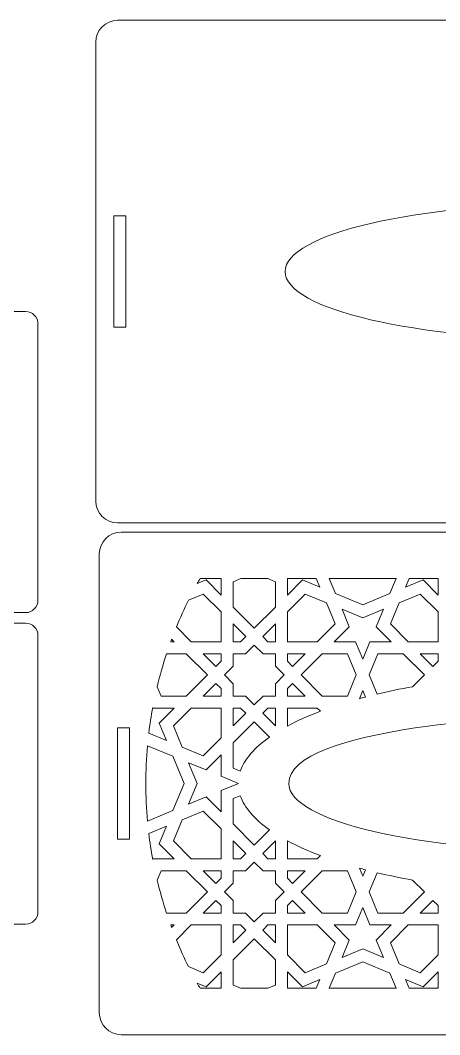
# Model space of a CAD drawing. Header units: millimetres. Extents: x -1338 to 379, y -336 to 402.
# Drawn here: x -999.6 to -888.2, y -334.7 to -65.1 of the extents above; entities that cross this region are included whole.
import ezdxf

# ---------------------------------------------------------------- set-up
doc = ezdxf.new("R2010")
doc.units = ezdxf.units.MM
doc.header["$MEASUREMENT"] = 0
doc.layers.add('Layer 1', color=7, linetype='Continuous')

msp = doc.modelspace()

# ---------------------------------------------------------------- linework, layer by layer
at = {"layer": 'Layer 1', "color": 145, "lineweight": 20}
for points, knots in [([(-730.1057, -65.1378), (-730.1057, -65.1378), (-973.7494, -65.1378), (-973.7494, -65.1378), (-973.7494, -65.1378), (-976.9394, -65.1378), (-979.5494, -67.7478), (-979.5494, -70.9378), (-979.5494, -70.9378), (-979.5494, -70.9378), (-979.5494, -192.8727), (-979.5494, -192.8727), (-979.5494, -192.8727), (-979.5494, -196.0627), (-976.9394, -198.6727), (-973.7494, -198.6727), (-973.7494, -198.6727), (-973.7494, -198.6727), (-730.1057, -198.6727), (-730.1057, -198.6727), (-730.1057, -198.6727), (-726.9157, -198.6727), (-724.3057, -196.0627), (-724.3057, -192.8727), (-724.3057, -192.8727), (-724.3057, -192.8727), (-724.3057, -70.9378), (-724.3057, -70.9378), (-724.3057, -70.9378), (-724.3057, -67.7478), (-726.9157, -65.1378), (-730.1057, -65.1378)], [0, 0, 0, 0, 0.11111111, 0.11111111, 0.11111111, 0.11111111, 0.22222222, 0.22222222, 0.22222222, 0.22222222, 0.33333333, 0.33333333, 0.33333333, 0.33333333, 0.44444444, 0.44444444, 0.44444444, 0.44444444, 0.55555556, 0.55555556, 0.55555556, 0.55555556, 0.66666667, 0.66666667, 0.66666667, 0.66666667, 0.77777778, 0.77777778, 0.77777778, 0.77777778, 1, 1, 1, 1]), ([(-774.6327, -131.9053), (-774.6327, -141.887), (-809.2388, -149.9788), (-851.9276, -149.9788), (-851.9276, -149.9788), (-894.6164, -149.9788), (-929.2225, -141.887), (-929.2225, -131.9053), (-929.2225, -131.9053), (-929.2225, -121.9236), (-894.6164, -113.8318), (-851.9276, -113.8318), (-851.9276, -113.8318), (-809.2388, -113.8318), (-774.6327, -121.9236), (-774.6327, -131.9053)], [0, 0, 0, 0, 0.2, 0.2, 0.2, 0.2, 0.4, 0.4, 0.4, 0.4, 0.6, 0.6, 0.6, 0.6, 1, 1, 1, 1]), ([(-1001.5923, -222.5093), (-1001.5923, -222.5093), (-1331.1923, -222.5093), (-1331.1923, -222.5093), (-1331.1923, -222.5093), (-1331.1923, -222.5093), (-1334.5939, -222.5093), (-1334.5939, -222.5093), (-1334.5939, -222.5093), (-1336.4089, -222.5093), (-1337.8938, -221.0243), (-1337.8938, -219.2093), (-1337.8938, -219.2093), (-1337.8938, -219.2093), (-1337.8938, -145.8092), (-1337.8938, -145.8092), (-1337.8938, -145.8092), (-1337.8938, -143.9942), (-1336.4088, -142.5092), (-1334.5939, -142.5092), (-1334.5939, -142.5092), (-1334.5939, -142.5092), (-1331.1923, -142.5092), (-1331.1923, -142.5092), (-1331.1923, -142.5092), (-1331.1923, -142.5092), (-1331.1923, -179.1001), (-1331.1923, -179.1001), (-1331.1923, -179.1001), (-1331.1923, -179.1001), (-1327.1923, -179.1002), (-1327.1923, -179.1002), (-1327.1923, -179.1002), (-1327.1923, -179.1002), (-1327.1923, -142.5093), (-1327.1923, -142.5093), (-1327.1923, -142.5093), (-1320.6785, -118.2558), (-1234.5188, -119.755), (-1229.5924, -142.5092), (-1229.5924, -142.5092), (-1228.7925, -142.5092), (-1226.3925, -142.5092), (-1225.5924, -142.5092), (-1225.5924, -142.5092), (-1219.6807, -119.755), (-1115.009, -118.2557), (-1107.1924, -142.5092), (-1107.1924, -142.5092), (-1106.1929, -142.5092), (-1104.0653, -142.5048), (-1103.1924, -142.5092), (-1103.1924, -142.5092), (-1098.266, -119.755), (-1012.1061, -118.2558), (-1005.5923, -142.5093), (-1005.5923, -142.5093), (-1005.5923, -142.5093), (-1005.5923, -179.1002), (-1005.5923, -179.1002), (-1005.5923, -179.1002), (-1005.5923, -179.1002), (-1001.5923, -179.1001), (-1001.5923, -179.1001), (-1001.5923, -179.1001), (-1001.5923, -179.1001), (-1001.5923, -142.5092), (-1001.5923, -142.5092), (-1001.5923, -142.5092), (-1001.5923, -142.5092), (-998.1907, -142.5092), (-998.1907, -142.5092), (-998.1907, -142.5092), (-996.3758, -142.5092), (-994.8908, -143.9943), (-994.8908, -145.8092), (-994.8908, -145.8092), (-994.8908, -145.8092), (-994.8908, -219.2093), (-994.8908, -219.2093), (-994.8908, -219.2093), (-994.8908, -221.0242), (-996.3757, -222.5093), (-998.1907, -222.5093), (-998.1907, -222.5093), (-998.1907, -222.5093), (-1001.5923, -222.5093), (-1001.5923, -222.5093)], [0, 0, 0, 0, 0.04347826, 0.04347826, 0.04347826, 0.04347826, 0.08695652, 0.08695652, 0.08695652, 0.08695652, 0.13043478, 0.13043478, 0.13043478, 0.13043478, 0.17391304, 0.17391304, 0.17391304, 0.17391304, 0.2173913, 0.2173913, 0.2173913, 0.2173913, 0.26086957, 0.26086957, 0.26086957, 0.26086957, 0.30434783, 0.30434783, 0.30434783, 0.30434783, 0.34782609, 0.34782609, 0.34782609, 0.34782609, 0.39130435, 0.39130435, 0.39130435, 0.39130435, 0.43478261, 0.43478261, 0.43478261, 0.43478261, 0.47826087, 0.47826087, 0.47826087, 0.47826087, 0.52173913, 0.52173913, 0.52173913, 0.52173913, 0.56521739, 0.56521739, 0.56521739, 0.56521739, 0.60869565, 0.60869565, 0.60869565, 0.60869565, 0.65217391, 0.65217391, 0.65217391, 0.65217391, 0.69565217, 0.69565217, 0.69565217, 0.69565217, 0.73913043, 0.73913043, 0.73913043, 0.73913043, 0.7826087, 0.7826087, 0.7826087, 0.7826087, 0.82608696, 0.82608696, 0.82608696, 0.82608696, 0.86956522, 0.86956522, 0.86956522, 0.86956522, 0.91304348, 0.91304348, 0.91304348, 0.91304348, 1, 1, 1, 1]), ([(-971.5276, -117.1053), (-971.5276, -117.1053), (-971.5276, -146.7053), (-971.5276, -146.7053), (-971.5276, -146.7053), (-971.5276, -146.7053), (-974.7276, -146.7053), (-974.7276, -146.7053), (-974.7276, -146.7053), (-974.7276, -146.7053), (-974.7276, -117.1053), (-974.7276, -117.1053), (-974.7276, -117.1053), (-974.7276, -117.1053), (-971.5276, -117.1053), (-971.5276, -117.1053)], [0, 0, 0, 0, 0.2, 0.2, 0.2, 0.2, 0.4, 0.4, 0.4, 0.4, 0.6, 0.6, 0.6, 0.6, 1, 1, 1, 1]), ([(-1331.1923, -225.309), (-1331.1923, -225.309), (-1001.5923, -225.309), (-1001.5923, -225.309), (-1001.5923, -225.309), (-1001.5923, -225.309), (-998.1907, -225.309), (-998.1907, -225.309), (-998.1907, -225.309), (-996.3757, -225.309), (-994.8908, -226.794), (-994.8908, -228.609), (-994.8908, -228.609), (-994.8908, -228.609), (-994.8908, -302.0091), (-994.8908, -302.0091), (-994.8908, -302.0091), (-994.8908, -303.8241), (-996.3758, -305.3091), (-998.1907, -305.3091), (-998.1907, -305.3091), (-998.1907, -305.3091), (-1001.5923, -305.3091), (-1001.5923, -305.3091), (-1001.5923, -305.3091), (-1001.5923, -305.3091), (-1001.5923, -268.7182), (-1001.5923, -268.7182), (-1001.5923, -268.7182), (-1001.5923, -268.7182), (-1005.5923, -268.7181), (-1005.5923, -268.7181), (-1005.5923, -268.7181), (-1005.5923, -268.7181), (-1005.5923, -305.309), (-1005.5923, -305.309), (-1005.5923, -305.309), (-1012.1061, -329.5625), (-1098.2658, -328.0633), (-1103.1922, -305.3091), (-1103.1922, -305.3091), (-1103.9921, -305.3091), (-1106.3921, -305.3091), (-1107.1922, -305.3091), (-1107.1922, -305.3091), (-1113.1039, -328.0633), (-1217.7756, -329.5626), (-1225.5922, -305.3091), (-1225.5922, -305.3091), (-1226.5917, -305.3091), (-1228.7193, -305.3135), (-1229.5922, -305.3091), (-1229.5922, -305.3091), (-1234.5186, -328.0633), (-1320.6785, -329.5625), (-1327.1923, -305.309), (-1327.1923, -305.309), (-1327.1923, -305.309), (-1327.1923, -268.7181), (-1327.1923, -268.7181), (-1327.1923, -268.7181), (-1327.1923, -268.7181), (-1331.1923, -268.7182), (-1331.1923, -268.7182), (-1331.1923, -268.7182), (-1331.1923, -268.7182), (-1331.1923, -305.3091), (-1331.1923, -305.3091), (-1331.1923, -305.3091), (-1331.1923, -305.3091), (-1334.5939, -305.3091), (-1334.5939, -305.3091), (-1334.5939, -305.3091), (-1336.4088, -305.3091), (-1337.8938, -303.824), (-1337.8938, -302.0091), (-1337.8938, -302.0091), (-1337.8938, -302.0091), (-1337.8938, -228.609), (-1337.8938, -228.609), (-1337.8938, -228.609), (-1337.8938, -226.7941), (-1336.4089, -225.309), (-1334.5939, -225.309), (-1334.5939, -225.309), (-1334.5939, -225.309), (-1331.1923, -225.309), (-1331.1923, -225.309)], [0, 0, 0, 0, 0.04347826, 0.04347826, 0.04347826, 0.04347826, 0.08695652, 0.08695652, 0.08695652, 0.08695652, 0.13043478, 0.13043478, 0.13043478, 0.13043478, 0.17391304, 0.17391304, 0.17391304, 0.17391304, 0.2173913, 0.2173913, 0.2173913, 0.2173913, 0.26086957, 0.26086957, 0.26086957, 0.26086957, 0.30434783, 0.30434783, 0.30434783, 0.30434783, 0.34782609, 0.34782609, 0.34782609, 0.34782609, 0.39130435, 0.39130435, 0.39130435, 0.39130435, 0.43478261, 0.43478261, 0.43478261, 0.43478261, 0.47826087, 0.47826087, 0.47826087, 0.47826087, 0.52173913, 0.52173913, 0.52173913, 0.52173913, 0.56521739, 0.56521739, 0.56521739, 0.56521739, 0.60869565, 0.60869565, 0.60869565, 0.60869565, 0.65217391, 0.65217391, 0.65217391, 0.65217391, 0.69565217, 0.69565217, 0.69565217, 0.69565217, 0.73913043, 0.73913043, 0.73913043, 0.73913043, 0.7826087, 0.7826087, 0.7826087, 0.7826087, 0.82608696, 0.82608696, 0.82608696, 0.82608696, 0.86956522, 0.86956522, 0.86956522, 0.86956522, 0.91304348, 0.91304348, 0.91304348, 0.91304348, 1, 1, 1, 1])]:
    msp.add_open_spline(points, degree=3, knots=knots, dxfattribs=at)
at = {"layer": 'Layer 1', "color": 231, "lineweight": 20}
for points, knots in [([(-723.3557, -328.8631), (-723.3557, -328.8631), (-723.3557, -206.9282), (-723.3557, -206.9282), (-723.3557, -206.9282), (-723.3557, -203.7382), (-725.9657, -201.1282), (-729.1557, -201.1282), (-729.1557, -201.1282), (-729.1557, -201.1282), (-972.7994, -201.1282), (-972.7994, -201.1282), (-972.7994, -201.1282), (-975.9894, -201.1282), (-978.5994, -203.7382), (-978.5994, -206.9282), (-978.5994, -206.9282), (-978.5994, -206.9282), (-978.5994, -328.8631), (-978.5994, -328.8631), (-978.5994, -328.8631), (-978.5994, -332.0531), (-975.9894, -334.6631), (-972.7994, -334.6631), (-972.7994, -334.6631), (-972.7994, -334.6631), (-729.1557, -334.6631), (-729.1557, -334.6631), (-729.1557, -334.6631), (-725.9657, -334.6631), (-723.3557, -332.0531), (-723.3557, -328.8631)], [0, 0, 0, 0, 0.11111111, 0.11111111, 0.11111111, 0.11111111, 0.22222222, 0.22222222, 0.22222222, 0.22222222, 0.33333333, 0.33333333, 0.33333333, 0.33333333, 0.44444444, 0.44444444, 0.44444444, 0.44444444, 0.55555556, 0.55555556, 0.55555556, 0.55555556, 0.66666667, 0.66666667, 0.66666667, 0.66666667, 0.77777778, 0.77777778, 0.77777778, 0.77777778, 1, 1, 1, 1]), ([(-952.5842, -214.8098), (-952.3369, -214.3632), (-952.0865, -213.9182), (-951.8331, -213.4752), (-951.8331, -213.4752), (-951.8331, -213.4752), (-946.2308, -213.4752), (-946.2308, -213.4752), (-946.2308, -213.4752), (-946.2308, -213.4752), (-946.2308, -217.8383), (-946.2308, -217.8383), (-946.2308, -217.8383), (-946.2308, -217.8383), (-950.233, -213.836), (-950.233, -213.836), (-950.233, -213.836), (-950.233, -213.836), (-952.5842, -214.8098), (-952.5842, -214.8098)], [0, 0, 0, 0, 0.16666667, 0.16666667, 0.16666667, 0.16666667, 0.33333333, 0.33333333, 0.33333333, 0.33333333, 0.5, 0.5, 0.5, 0.5, 0.66666667, 0.66666667, 0.66666667, 0.66666667, 1, 1, 1, 1]), ([(-931.8215, -221.0236), (-931.8215, -221.0236), (-937.4335, -226.6355), (-937.4335, -226.6355), (-937.4335, -226.6355), (-937.4335, -226.6355), (-943.0455, -221.0236), (-943.0455, -221.0236), (-943.0455, -221.0236), (-943.0455, -221.0236), (-943.0455, -214.3066), (-943.0455, -214.3066), (-943.0455, -214.3066), (-943.0455, -214.3066), (-941.0383, -213.4752), (-941.0383, -213.4752), (-941.0383, -213.4752), (-941.0383, -213.4752), (-933.8287, -213.4752), (-933.8287, -213.4752), (-933.8287, -213.4752), (-933.8287, -213.4752), (-931.8215, -214.3066), (-931.8215, -214.3066), (-931.8215, -214.3066), (-931.8215, -214.3066), (-931.8215, -221.0236), (-931.8215, -221.0236)], [0, 0, 0, 0, 0.125, 0.125, 0.125, 0.125, 0.25, 0.25, 0.25, 0.25, 0.375, 0.375, 0.375, 0.375, 0.5, 0.5, 0.5, 0.5, 0.625, 0.625, 0.625, 0.625, 0.75, 0.75, 0.75, 0.75, 1, 1, 1, 1]), ([(-920.9432, -213.4752), (-920.9432, -213.4752), (-919.9984, -215.7561), (-919.9984, -215.7561), (-919.9984, -215.7561), (-919.9984, -215.7561), (-924.6339, -213.836), (-924.6339, -213.836), (-924.6339, -213.836), (-924.6339, -213.836), (-928.6362, -217.8383), (-928.6362, -217.8383), (-928.6362, -217.8383), (-928.6362, -217.8383), (-928.6362, -213.4752), (-928.6362, -213.4752), (-928.6362, -213.4752), (-928.6362, -213.4752), (-920.9432, -213.4752), (-920.9432, -213.4752)], [0, 0, 0, 0, 0.16666667, 0.16666667, 0.16666667, 0.16666667, 0.33333333, 0.33333333, 0.33333333, 0.33333333, 0.5, 0.5, 0.5, 0.5, 0.66666667, 0.66666667, 0.66666667, 0.66666667, 1, 1, 1, 1]), ([(-901.3932, -217.48), (-901.3932, -217.48), (-908.6149, -220.4714), (-908.6149, -220.4714), (-908.6149, -220.4714), (-908.6149, -220.4714), (-915.8367, -217.48), (-915.8367, -217.48), (-915.8367, -217.48), (-915.8367, -217.48), (-917.4955, -213.4752), (-917.4955, -213.4752), (-917.4955, -213.4752), (-917.4955, -213.4752), (-899.7343, -213.4752), (-899.7343, -213.4752), (-899.7343, -213.4752), (-899.7343, -213.4752), (-901.3932, -217.48), (-901.3932, -217.48)], [0, 0, 0, 0, 0.16666667, 0.16666667, 0.16666667, 0.16666667, 0.33333333, 0.33333333, 0.33333333, 0.33333333, 0.5, 0.5, 0.5, 0.5, 0.66666667, 0.66666667, 0.66666667, 0.66666667, 1, 1, 1, 1]), ([(-888.5936, -213.4752), (-888.5936, -213.4752), (-888.5936, -217.8383), (-888.5936, -217.8383), (-888.5936, -217.8383), (-888.5936, -217.8383), (-892.5959, -213.836), (-892.5959, -213.836), (-892.5959, -213.836), (-892.5959, -213.836), (-897.2314, -215.7562), (-897.2314, -215.7562), (-897.2314, -215.7562), (-897.2314, -215.7562), (-896.2866, -213.4752), (-896.2866, -213.4752), (-896.2866, -213.4752), (-896.2866, -213.4752), (-888.5936, -213.4752), (-888.5936, -213.4752)], [0, 0, 0, 0, 0.16666667, 0.16666667, 0.16666667, 0.16666667, 0.33333333, 0.33333333, 0.33333333, 0.33333333, 0.5, 0.5, 0.5, 0.5, 0.66666667, 0.66666667, 0.66666667, 0.66666667, 1, 1, 1, 1]), ([(-958.1112, -226.3357), (-957.1212, -223.9175), (-956.0474, -221.5424), (-954.8934, -219.2142), (-954.8934, -219.2142), (-954.8934, -219.2142), (-950.9804, -217.5933), (-950.9804, -217.5933), (-950.9804, -217.5933), (-950.9804, -217.5933), (-946.2308, -222.3429), (-946.2308, -222.3429), (-946.2308, -222.3429), (-946.2308, -222.3429), (-946.2308, -230.2796), (-946.2308, -230.2796), (-946.2308, -230.2796), (-946.2308, -230.2796), (-954.1674, -230.2796), (-954.1674, -230.2796), (-954.1674, -230.2796), (-954.1674, -230.2796), (-958.1112, -226.3357), (-958.1112, -226.3357)], [0, 0, 0, 0, 0.14285714, 0.14285714, 0.14285714, 0.14285714, 0.28571429, 0.28571429, 0.28571429, 0.28571429, 0.42857143, 0.42857143, 0.42857143, 0.42857143, 0.57142857, 0.57142857, 0.57142857, 0.57142857, 0.71428571, 0.71428571, 0.71428571, 0.71428571, 1, 1, 1, 1]), ([(-920.6996, -230.2796), (-920.6996, -230.2796), (-928.6362, -230.2796), (-928.6362, -230.2796), (-928.6362, -230.2796), (-928.6362, -230.2796), (-928.6362, -222.3429), (-928.6362, -222.3429), (-928.6362, -222.3429), (-928.6362, -222.3429), (-923.8866, -217.5933), (-923.8866, -217.5933), (-923.8866, -217.5933), (-923.8866, -217.5933), (-918.2746, -219.9179), (-918.2746, -219.9179), (-918.2746, -219.9179), (-918.2746, -219.9179), (-915.9499, -225.5299), (-915.9499, -225.5299), (-915.9499, -225.5299), (-915.9499, -225.5299), (-920.6996, -230.2796), (-920.6996, -230.2796)], [0, 0, 0, 0, 0.14285714, 0.14285714, 0.14285714, 0.14285714, 0.28571429, 0.28571429, 0.28571429, 0.28571429, 0.42857143, 0.42857143, 0.42857143, 0.42857143, 0.57142857, 0.57142857, 0.57142857, 0.57142857, 0.71428571, 0.71428571, 0.71428571, 0.71428571, 1, 1, 1, 1]), ([(-888.5936, -222.3429), (-888.5936, -222.3429), (-888.5936, -230.2795), (-888.5936, -230.2795), (-888.5936, -230.2795), (-888.5936, -230.2795), (-896.5302, -230.2795), (-896.5302, -230.2795), (-896.5302, -230.2795), (-896.5302, -230.2795), (-901.2799, -225.5299), (-901.2799, -225.5299), (-901.2799, -225.5299), (-901.2799, -225.5299), (-898.9551, -219.9179), (-898.9551, -219.9179), (-898.9551, -219.9179), (-898.9551, -219.9179), (-893.3433, -217.5933), (-893.3433, -217.5933), (-893.3433, -217.5933), (-893.3433, -217.5933), (-888.5936, -222.3429), (-888.5936, -222.3429)], [0, 0, 0, 0, 0.14285714, 0.14285714, 0.14285714, 0.14285714, 0.28571429, 0.28571429, 0.28571429, 0.28571429, 0.42857143, 0.42857143, 0.42857143, 0.42857143, 0.57142857, 0.57142857, 0.57142857, 0.57142857, 0.71428571, 0.71428571, 0.71428571, 0.71428571, 1, 1, 1, 1]), ([(-903.117, -221.6417), (-903.117, -221.6417), (-905.0371, -226.2773), (-905.0371, -226.2773), (-905.0371, -226.2773), (-905.0371, -226.2773), (-901.0349, -230.2795), (-901.0349, -230.2795), (-901.0349, -230.2795), (-901.0349, -230.2795), (-906.6949, -230.2795), (-906.6949, -230.2795), (-906.6949, -230.2795), (-906.6949, -230.2795), (-908.6149, -234.915), (-908.6149, -234.915), (-908.6149, -234.915), (-908.6149, -234.915), (-910.5349, -230.2796), (-910.5349, -230.2796), (-910.5349, -230.2796), (-910.5349, -230.2796), (-916.1949, -230.2796), (-916.1949, -230.2796), (-916.1949, -230.2796), (-916.1949, -230.2796), (-912.1927, -226.2773), (-912.1927, -226.2773), (-912.1927, -226.2773), (-912.1927, -226.2773), (-914.1128, -221.6417), (-914.1128, -221.6417), (-914.1128, -221.6417), (-914.1128, -221.6417), (-908.6149, -223.9191), (-908.6149, -223.9191), (-908.6149, -223.9191), (-908.6149, -223.9191), (-903.117, -221.6417), (-903.117, -221.6417)], [0, 0, 0, 0, 0.09090909, 0.09090909, 0.09090909, 0.09090909, 0.18181818, 0.18181818, 0.18181818, 0.18181818, 0.27272727, 0.27272727, 0.27272727, 0.27272727, 0.36363636, 0.36363636, 0.36363636, 0.36363636, 0.45454545, 0.45454545, 0.45454545, 0.45454545, 0.54545455, 0.54545455, 0.54545455, 0.54545455, 0.63636364, 0.63636364, 0.63636364, 0.63636364, 0.72727273, 0.72727273, 0.72727273, 0.72727273, 0.81818182, 0.81818182, 0.81818182, 0.81818182, 1, 1, 1, 1]), ([(-943.0455, -225.5282), (-943.0455, -225.5282), (-939.6858, -228.8879), (-939.6858, -228.8879), (-939.6858, -228.8879), (-939.6858, -228.8879), (-941.0774, -230.2796), (-941.0774, -230.2796), (-941.0774, -230.2796), (-941.0774, -230.2796), (-943.0455, -230.2796), (-943.0455, -230.2796), (-943.0455, -230.2796), (-943.0455, -230.2796), (-943.0455, -225.5282), (-943.0455, -225.5282)], [0, 0, 0, 0, 0.2, 0.2, 0.2, 0.2, 0.4, 0.4, 0.4, 0.4, 0.6, 0.6, 0.6, 0.6, 1, 1, 1, 1]), ([(-931.8215, -230.2796), (-931.8215, -230.2796), (-933.7896, -230.2796), (-933.7896, -230.2796), (-933.7896, -230.2796), (-933.7896, -230.2796), (-935.1812, -228.8879), (-935.1812, -228.8879), (-935.1812, -228.8879), (-935.1812, -228.8879), (-931.8215, -225.5282), (-931.8215, -225.5282), (-931.8215, -225.5282), (-931.8215, -225.5282), (-931.8215, -230.2796), (-931.8215, -230.2796)], [0, 0, 0, 0, 0.2, 0.2, 0.2, 0.2, 0.4, 0.4, 0.4, 0.4, 0.6, 0.6, 0.6, 0.6, 1, 1, 1, 1]), ([(-959.3772, -229.5744), (-959.3772, -229.5744), (-958.672, -230.2796), (-958.672, -230.2796), (-958.672, -230.2796), (-958.672, -230.2796), (-959.6372, -230.2796), (-959.6372, -230.2796), (-959.6372, -230.2796), (-959.5514, -230.0442), (-959.4646, -229.8091), (-959.3772, -229.5744)], [0, 0, 0, 0, 0.25, 0.25, 0.25, 0.25, 0.5, 0.5, 0.5, 0.5, 1, 1, 1, 1]), ([(-937.4335, -231.1404), (-937.4335, -231.1404), (-935.1089, -233.4648), (-935.1089, -233.4648), (-935.1089, -233.4648), (-935.1089, -233.4648), (-931.8215, -233.4648), (-931.8215, -233.4648), (-931.8215, -233.4648), (-931.8215, -233.4648), (-931.8215, -236.7523), (-931.8215, -236.7523), (-931.8215, -236.7523), (-931.8215, -236.7523), (-929.497, -239.0768), (-929.497, -239.0768), (-929.497, -239.0768), (-929.497, -239.0768), (-931.8215, -241.4014), (-931.8215, -241.4014), (-931.8215, -241.4014), (-931.8215, -241.4014), (-931.8215, -244.6888), (-931.8215, -244.6888), (-931.8215, -244.6888), (-931.8215, -244.6888), (-935.1089, -244.6888), (-935.1089, -244.6888), (-935.1089, -244.6888), (-935.1089, -244.6888), (-937.4335, -247.0133), (-937.4335, -247.0133), (-937.4335, -247.0133), (-937.4335, -247.0133), (-939.758, -244.6888), (-939.758, -244.6888), (-939.758, -244.6888), (-939.758, -244.6888), (-943.0455, -244.6888), (-943.0455, -244.6888), (-943.0455, -244.6888), (-943.0455, -244.6888), (-943.0455, -241.4014), (-943.0455, -241.4014), (-943.0455, -241.4014), (-943.0455, -241.4014), (-945.3699, -239.0768), (-945.3699, -239.0768), (-945.3699, -239.0768), (-945.3699, -239.0768), (-943.0455, -236.7523), (-943.0455, -236.7523), (-943.0455, -236.7523), (-943.0455, -236.7523), (-943.0455, -233.4648), (-943.0455, -233.4648), (-943.0455, -233.4648), (-943.0455, -233.4648), (-939.758, -233.4648), (-939.758, -233.4648), (-939.758, -233.4648), (-939.758, -233.4648), (-937.4335, -231.1404), (-937.4335, -231.1404)], [0, 0, 0, 0, 0.05882353, 0.05882353, 0.05882353, 0.05882353, 0.11764706, 0.11764706, 0.11764706, 0.11764706, 0.17647059, 0.17647059, 0.17647059, 0.17647059, 0.23529412, 0.23529412, 0.23529412, 0.23529412, 0.29411765, 0.29411765, 0.29411765, 0.29411765, 0.35294118, 0.35294118, 0.35294118, 0.35294118, 0.41176471, 0.41176471, 0.41176471, 0.41176471, 0.47058824, 0.47058824, 0.47058824, 0.47058824, 0.52941176, 0.52941176, 0.52941176, 0.52941176, 0.58823529, 0.58823529, 0.58823529, 0.58823529, 0.64705882, 0.64705882, 0.64705882, 0.64705882, 0.70588235, 0.70588235, 0.70588235, 0.70588235, 0.76470588, 0.76470588, 0.76470588, 0.76470588, 0.82352941, 0.82352941, 0.82352941, 0.82352941, 0.88235294, 0.88235294, 0.88235294, 0.88235294, 1, 1, 1, 1]), ([(-960.7435, -233.4648), (-960.7435, -233.4648), (-955.4867, -233.4648), (-955.4867, -233.4648), (-955.4867, -233.4648), (-955.4867, -233.4648), (-949.8748, -239.0768), (-949.8748, -239.0768), (-949.8748, -239.0768), (-949.8748, -239.0768), (-955.4867, -244.6888), (-955.4867, -244.6888), (-955.4867, -244.6888), (-955.4867, -244.6888), (-962.2037, -244.6888), (-962.2037, -244.6888), (-962.2037, -244.6888), (-962.2037, -244.6888), (-963.2305, -242.2098), (-963.2305, -242.2098), (-963.2305, -242.2098), (-962.5199, -239.2462), (-961.689, -236.3294), (-960.7435, -233.4648)], [0, 0, 0, 0, 0.14285714, 0.14285714, 0.14285714, 0.14285714, 0.28571429, 0.28571429, 0.28571429, 0.28571429, 0.42857143, 0.42857143, 0.42857143, 0.42857143, 0.57142857, 0.57142857, 0.57142857, 0.57142857, 0.71428571, 0.71428571, 0.71428571, 0.71428571, 1, 1, 1, 1]), ([(-946.2308, -235.4329), (-946.2308, -235.4329), (-947.6224, -236.8245), (-947.6224, -236.8245), (-947.6224, -236.8245), (-947.6224, -236.8245), (-950.9821, -233.4648), (-950.9821, -233.4648), (-950.9821, -233.4648), (-950.9821, -233.4648), (-946.2308, -233.4648), (-946.2308, -233.4648), (-946.2308, -233.4648), (-946.2308, -233.4648), (-946.2308, -235.4329), (-946.2308, -235.4329)], [0, 0, 0, 0, 0.2, 0.2, 0.2, 0.2, 0.4, 0.4, 0.4, 0.4, 0.6, 0.6, 0.6, 0.6, 1, 1, 1, 1]), ([(-923.8848, -233.4648), (-923.8848, -233.4648), (-927.2445, -236.8245), (-927.2445, -236.8245), (-927.2445, -236.8245), (-927.2445, -236.8245), (-928.6362, -235.4329), (-928.6362, -235.4329), (-928.6362, -235.4329), (-928.6362, -235.4329), (-928.6362, -233.4648), (-928.6362, -233.4648), (-928.6362, -233.4648), (-928.6362, -233.4648), (-923.8848, -233.4648), (-923.8848, -233.4648)], [0, 0, 0, 0, 0.2, 0.2, 0.2, 0.2, 0.4, 0.4, 0.4, 0.4, 0.6, 0.6, 0.6, 0.6, 1, 1, 1, 1]), ([(-912.6633, -233.4648), (-912.6633, -233.4648), (-910.3386, -239.0768), (-910.3386, -239.0768), (-910.3386, -239.0768), (-910.3386, -239.0768), (-912.6633, -244.6888), (-912.6633, -244.6888), (-912.6633, -244.6888), (-912.6633, -244.6888), (-919.3802, -244.6888), (-919.3802, -244.6888), (-919.3802, -244.6888), (-919.3802, -244.6888), (-924.9921, -239.0768), (-924.9921, -239.0768), (-924.9921, -239.0768), (-924.9921, -239.0768), (-919.3802, -233.4648), (-919.3802, -233.4648), (-919.3802, -233.4648), (-919.3802, -233.4648), (-912.6633, -233.4648), (-912.6633, -233.4648)], [0, 0, 0, 0, 0.14285714, 0.14285714, 0.14285714, 0.14285714, 0.28571429, 0.28571429, 0.28571429, 0.28571429, 0.42857143, 0.42857143, 0.42857143, 0.42857143, 0.57142857, 0.57142857, 0.57142857, 0.57142857, 0.71428571, 0.71428571, 0.71428571, 0.71428571, 1, 1, 1, 1]), ([(-895.3548, -242.1941), (-898.6276, -242.7915), (-901.7749, -243.4529), (-904.7801, -244.1731), (-904.7801, -244.1731), (-904.7801, -244.1731), (-906.8912, -239.0769), (-906.8912, -239.0769), (-906.8912, -239.0769), (-906.8912, -239.0769), (-904.5665, -233.4648), (-904.5665, -233.4648), (-904.5665, -233.4648), (-904.5665, -233.4648), (-897.8496, -233.4648), (-897.8496, -233.4648), (-897.8496, -233.4648), (-897.8496, -233.4648), (-892.2376, -239.0769), (-892.2376, -239.0769), (-892.2376, -239.0769), (-892.2376, -239.0769), (-895.3548, -242.1941), (-895.3548, -242.1941)], [0, 0, 0, 0, 0.14285714, 0.14285714, 0.14285714, 0.14285714, 0.28571429, 0.28571429, 0.28571429, 0.28571429, 0.42857143, 0.42857143, 0.42857143, 0.42857143, 0.57142857, 0.57142857, 0.57142857, 0.57142857, 0.71428571, 0.71428571, 0.71428571, 0.71428571, 1, 1, 1, 1]), ([(-888.5936, -235.4329), (-888.5936, -235.4329), (-889.9853, -236.8245), (-889.9853, -236.8245), (-889.9853, -236.8245), (-889.9853, -236.8245), (-893.345, -233.4648), (-893.345, -233.4648), (-893.345, -233.4648), (-893.345, -233.4648), (-888.5936, -233.4648), (-888.5936, -233.4648), (-888.5936, -233.4648), (-888.5936, -233.4648), (-888.5936, -235.4329), (-888.5936, -235.4329)], [0, 0, 0, 0, 0.2, 0.2, 0.2, 0.2, 0.4, 0.4, 0.4, 0.4, 0.6, 0.6, 0.6, 0.6, 1, 1, 1, 1]), ([(-946.2308, -242.7207), (-946.2308, -242.7207), (-946.2308, -244.6888), (-946.2308, -244.6888), (-946.2308, -244.6888), (-946.2308, -244.6888), (-950.9821, -244.6888), (-950.9821, -244.6888), (-950.9821, -244.6888), (-950.9821, -244.6888), (-947.6224, -241.3291), (-947.6224, -241.3291), (-947.6224, -241.3291), (-947.6224, -241.3291), (-946.2308, -242.7207), (-946.2308, -242.7207)], [0, 0, 0, 0, 0.2, 0.2, 0.2, 0.2, 0.4, 0.4, 0.4, 0.4, 0.6, 0.6, 0.6, 0.6, 1, 1, 1, 1]), ([(-927.2445, -241.3291), (-927.2445, -241.3291), (-923.8848, -244.6888), (-923.8848, -244.6888), (-923.8848, -244.6888), (-923.8848, -244.6888), (-928.6362, -244.6888), (-928.6362, -244.6888), (-928.6362, -244.6888), (-928.6362, -244.6888), (-928.6362, -242.7207), (-928.6362, -242.7207), (-928.6362, -242.7207), (-928.6362, -242.7207), (-927.2445, -241.3291), (-927.2445, -241.3291)], [0, 0, 0, 0, 0.2, 0.2, 0.2, 0.2, 0.4, 0.4, 0.4, 0.4, 0.6, 0.6, 0.6, 0.6, 1, 1, 1, 1]), ([(-907.9035, -244.9561), (-908.4422, -245.0973), (-908.9758, -245.2405), (-909.5042, -245.3855), (-909.5042, -245.3855), (-909.5042, -245.3855), (-908.6149, -243.2387), (-908.6149, -243.2387), (-908.6149, -243.2387), (-908.6149, -243.2387), (-907.9035, -244.9561), (-907.9035, -244.9561)], [0, 0, 0, 0, 0.25, 0.25, 0.25, 0.25, 0.5, 0.5, 0.5, 0.5, 1, 1, 1, 1]), ([(-964.4001, -247.7099), (-964.4001, -247.7099), (-964.3321, -247.8741), (-964.3321, -247.8741), (-964.3321, -247.8741), (-964.3321, -247.8741), (-958.672, -247.8741), (-958.672, -247.8741), (-958.672, -247.8741), (-958.672, -247.8741), (-962.6743, -251.8764), (-962.6743, -251.8764), (-962.6743, -251.8764), (-962.6743, -251.8764), (-960.7542, -256.5119), (-960.7542, -256.5119), (-960.7542, -256.5119), (-960.7542, -256.5119), (-965.4512, -254.5663), (-965.4512, -254.5663), (-965.4512, -254.5663), (-965.1718, -252.258), (-964.8206, -249.9717), (-964.4001, -247.7099)], [0, 0, 0, 0, 0.14285714, 0.14285714, 0.14285714, 0.14285714, 0.28571429, 0.28571429, 0.28571429, 0.28571429, 0.42857143, 0.42857143, 0.42857143, 0.42857143, 0.57142857, 0.57142857, 0.57142857, 0.57142857, 0.71428571, 0.71428571, 0.71428571, 0.71428571, 1, 1, 1, 1]), ([(-946.2308, -247.8741), (-946.2308, -247.8741), (-946.2308, -255.8107), (-946.2308, -255.8107), (-946.2308, -255.8107), (-946.2308, -255.8107), (-950.9804, -260.5604), (-950.9804, -260.5604), (-950.9804, -260.5604), (-950.9804, -260.5604), (-956.5924, -258.2357), (-956.5924, -258.2357), (-956.5924, -258.2357), (-956.5924, -258.2357), (-958.917, -252.6237), (-958.917, -252.6237), (-958.917, -252.6237), (-958.917, -252.6237), (-954.1674, -247.8741), (-954.1674, -247.8741), (-954.1674, -247.8741), (-954.1674, -247.8741), (-946.2308, -247.8741), (-946.2308, -247.8741)], [0, 0, 0, 0, 0.14285714, 0.14285714, 0.14285714, 0.14285714, 0.28571429, 0.28571429, 0.28571429, 0.28571429, 0.42857143, 0.42857143, 0.42857143, 0.42857143, 0.57142857, 0.57142857, 0.57142857, 0.57142857, 0.71428571, 0.71428571, 0.71428571, 0.71428571, 1, 1, 1, 1]), ([(-939.6858, -249.2658), (-939.6858, -249.2658), (-943.0455, -252.6255), (-943.0455, -252.6255), (-943.0455, -252.6255), (-943.0455, -252.6255), (-943.0455, -247.8741), (-943.0455, -247.8741), (-943.0455, -247.8741), (-943.0455, -247.8741), (-941.0774, -247.8741), (-941.0774, -247.8741), (-941.0774, -247.8741), (-941.0774, -247.8741), (-939.6858, -249.2658), (-939.6858, -249.2658)], [0, 0, 0, 0, 0.2, 0.2, 0.2, 0.2, 0.4, 0.4, 0.4, 0.4, 0.6, 0.6, 0.6, 0.6, 1, 1, 1, 1]), ([(-931.8215, -247.8741), (-931.8215, -247.8741), (-931.8215, -252.6255), (-931.8215, -252.6255), (-931.8215, -252.6255), (-931.8215, -252.6255), (-935.1812, -249.2658), (-935.1812, -249.2658), (-935.1812, -249.2658), (-935.1812, -249.2658), (-933.7896, -247.8741), (-933.7896, -247.8741), (-933.7896, -247.8741), (-933.7896, -247.8741), (-931.8215, -247.8741), (-931.8215, -247.8741)], [0, 0, 0, 0, 0.2, 0.2, 0.2, 0.2, 0.4, 0.4, 0.4, 0.4, 0.6, 0.6, 0.6, 0.6, 1, 1, 1, 1]), ([(-919.8519, -248.7217), (-923.0995, -249.9511), (-926.0405, -251.2685), (-928.6362, -252.6613), (-928.6362, -252.6613), (-928.6362, -252.6613), (-928.6362, -247.8741), (-928.6362, -247.8741), (-928.6362, -247.8741), (-928.6362, -247.8741), (-920.6996, -247.8741), (-920.6996, -247.8741), (-920.6996, -247.8741), (-920.6996, -247.8741), (-919.8519, -248.7217), (-919.8519, -248.7217)], [0, 0, 0, 0, 0.2, 0.2, 0.2, 0.2, 0.4, 0.4, 0.4, 0.4, 0.6, 0.6, 0.6, 0.6, 1, 1, 1, 1]), ([(-850.9775, -249.8221), (-808.2887, -249.8221), (-773.6826, -257.9139), (-773.6826, -267.8956), (-773.6826, -267.8956), (-773.6826, -277.8773), (-808.2887, -285.9691), (-850.9775, -285.9691), (-850.9775, -285.9691), (-893.6663, -285.9691), (-928.2724, -277.8773), (-928.2724, -267.8956), (-928.2724, -267.8956), (-928.2724, -252.9534), (-866.0681, -249.8221), (-850.9775, -249.8221)], [0, 0, 0, 0, 0.2, 0.2, 0.2, 0.2, 0.4, 0.4, 0.4, 0.4, 0.6, 0.6, 0.6, 0.6, 1, 1, 1, 1]), ([(-970.5775, -253.0956), (-970.5775, -253.0956), (-970.5775, -282.6956), (-970.5775, -282.6956), (-970.5775, -282.6956), (-970.5775, -282.6956), (-973.7775, -282.6956), (-973.7775, -282.6956), (-973.7775, -282.6956), (-973.7775, -282.6956), (-973.7775, -253.0956), (-973.7775, -253.0956), (-973.7775, -253.0956), (-973.7775, -253.0956), (-970.5775, -253.0956), (-970.5775, -253.0956)], [0, 0, 0, 0, 0.2, 0.2, 0.2, 0.2, 0.4, 0.4, 0.4, 0.4, 0.6, 0.6, 0.6, 0.6, 1, 1, 1, 1]), ([(-933.3864, -255.5652), (-937.3823, -258.3777), (-940.0536, -261.4296), (-941.1402, -264.6363), (-941.1402, -264.6363), (-941.1402, -264.6363), (-943.0455, -263.847), (-943.0455, -263.847), (-943.0455, -263.847), (-943.0455, -263.847), (-943.0455, -257.1301), (-943.0455, -257.1301), (-943.0455, -257.1301), (-943.0455, -257.1301), (-937.4335, -251.5182), (-937.4335, -251.5182), (-937.4335, -251.5182), (-937.4335, -251.5182), (-933.3864, -255.5652), (-933.3864, -255.5652)], [0, 0, 0, 0, 0.16666667, 0.16666667, 0.16666667, 0.16666667, 0.33333333, 0.33333333, 0.33333333, 0.33333333, 0.5, 0.5, 0.5, 0.5, 0.66666667, 0.66666667, 0.66666667, 0.66666667, 1, 1, 1, 1]), ([(-965.8006, -277.922), (-966.0996, -274.62), (-966.2524, -271.2757), (-966.2524, -267.8957), (-966.2524, -267.8957), (-966.2524, -264.5157), (-966.0996, -261.1712), (-965.8006, -257.8693), (-965.8006, -257.8693), (-965.8006, -257.8693), (-959.0303, -260.6737), (-959.0303, -260.6737), (-959.0303, -260.6737), (-959.0303, -260.6737), (-956.0389, -267.8956), (-956.0389, -267.8956), (-956.0389, -267.8956), (-956.0389, -267.8956), (-959.0303, -275.1175), (-959.0303, -275.1175), (-959.0303, -275.1175), (-959.0303, -275.1175), (-965.8006, -277.922), (-965.8006, -277.922)], [0, 0, 0, 0, 0.14285714, 0.14285714, 0.14285714, 0.14285714, 0.28571429, 0.28571429, 0.28571429, 0.28571429, 0.42857143, 0.42857143, 0.42857143, 0.42857143, 0.57142857, 0.57142857, 0.57142857, 0.57142857, 0.71428571, 0.71428571, 0.71428571, 0.71428571, 1, 1, 1, 1]), ([(-946.2308, -265.9754), (-946.2308, -265.9754), (-941.595, -267.8956), (-941.595, -267.8956), (-941.595, -267.8956), (-941.595, -267.8956), (-946.2308, -269.8158), (-946.2308, -269.8158), (-946.2308, -269.8158), (-946.2308, -269.8158), (-946.2308, -275.4758), (-946.2308, -275.4758), (-946.2308, -275.4758), (-946.2308, -275.4758), (-950.233, -271.4736), (-950.233, -271.4736), (-950.233, -271.4736), (-950.233, -271.4736), (-954.8686, -273.3937), (-954.8686, -273.3937), (-954.8686, -273.3937), (-954.8686, -273.3937), (-952.5912, -267.8956), (-952.5912, -267.8956), (-952.5912, -267.8956), (-952.5912, -267.8956), (-954.8686, -262.3975), (-954.8686, -262.3975), (-954.8686, -262.3975), (-954.8686, -262.3975), (-950.233, -264.3176), (-950.233, -264.3176), (-950.233, -264.3176), (-950.233, -264.3176), (-946.2308, -260.3154), (-946.2308, -260.3154), (-946.2308, -260.3154), (-946.2308, -260.3154), (-946.2308, -265.9754), (-946.2308, -265.9754)], [0, 0, 0, 0, 0.09090909, 0.09090909, 0.09090909, 0.09090909, 0.18181818, 0.18181818, 0.18181818, 0.18181818, 0.27272727, 0.27272727, 0.27272727, 0.27272727, 0.36363636, 0.36363636, 0.36363636, 0.36363636, 0.45454545, 0.45454545, 0.45454545, 0.45454545, 0.54545455, 0.54545455, 0.54545455, 0.54545455, 0.63636364, 0.63636364, 0.63636364, 0.63636364, 0.72727273, 0.72727273, 0.72727273, 0.72727273, 0.81818182, 0.81818182, 0.81818182, 0.81818182, 1, 1, 1, 1]), ([(-941.1402, -271.1549), (-940.0536, -274.3616), (-937.3823, -277.4135), (-933.3864, -280.226), (-933.3864, -280.226), (-933.3864, -280.226), (-937.4335, -284.273), (-937.4335, -284.273), (-937.4335, -284.273), (-937.4335, -284.273), (-943.0455, -278.6611), (-943.0455, -278.6611), (-943.0455, -278.6611), (-943.0455, -278.6611), (-943.0455, -271.9442), (-943.0455, -271.9442), (-943.0455, -271.9442), (-943.0455, -271.9442), (-941.1402, -271.1549), (-941.1402, -271.1549)], [0, 0, 0, 0, 0.16666667, 0.16666667, 0.16666667, 0.16666667, 0.33333333, 0.33333333, 0.33333333, 0.33333333, 0.5, 0.5, 0.5, 0.5, 0.66666667, 0.66666667, 0.66666667, 0.66666667, 1, 1, 1, 1]), ([(-946.2308, -279.9805), (-946.2308, -279.9805), (-946.2308, -287.9171), (-946.2308, -287.9171), (-946.2308, -287.9171), (-946.2308, -287.9171), (-954.1674, -287.9171), (-954.1674, -287.9171), (-954.1674, -287.9171), (-954.1674, -287.9171), (-958.917, -283.1675), (-958.917, -283.1675), (-958.917, -283.1675), (-958.917, -283.1675), (-956.5924, -277.5555), (-956.5924, -277.5555), (-956.5924, -277.5555), (-956.5924, -277.5555), (-950.9804, -275.2308), (-950.9804, -275.2308), (-950.9804, -275.2308), (-950.9804, -275.2308), (-946.2308, -279.9805), (-946.2308, -279.9805)], [0, 0, 0, 0, 0.14285714, 0.14285714, 0.14285714, 0.14285714, 0.28571429, 0.28571429, 0.28571429, 0.28571429, 0.42857143, 0.42857143, 0.42857143, 0.42857143, 0.57142857, 0.57142857, 0.57142857, 0.57142857, 0.71428571, 0.71428571, 0.71428571, 0.71428571, 1, 1, 1, 1]), ([(-965.4513, -281.2248), (-965.4513, -281.2248), (-960.7542, -279.2793), (-960.7542, -279.2793), (-960.7542, -279.2793), (-960.7542, -279.2793), (-962.6743, -283.9148), (-962.6743, -283.9148), (-962.6743, -283.9148), (-962.6743, -283.9148), (-958.672, -287.9171), (-958.672, -287.9171), (-958.672, -287.9171), (-958.672, -287.9171), (-964.3321, -287.9171), (-964.3321, -287.9171), (-964.3321, -287.9171), (-964.3321, -287.9171), (-964.4002, -288.0815), (-964.4002, -288.0815), (-964.4002, -288.0815), (-964.8207, -285.8196), (-965.1719, -283.5332), (-965.4513, -281.2248)], [0, 0, 0, 0, 0.14285714, 0.14285714, 0.14285714, 0.14285714, 0.28571429, 0.28571429, 0.28571429, 0.28571429, 0.42857143, 0.42857143, 0.42857143, 0.42857143, 0.57142857, 0.57142857, 0.57142857, 0.57142857, 0.71428571, 0.71428571, 0.71428571, 0.71428571, 1, 1, 1, 1]), ([(-943.0455, -283.1657), (-943.0455, -283.1657), (-939.6858, -286.5254), (-939.6858, -286.5254), (-939.6858, -286.5254), (-939.6858, -286.5254), (-941.0774, -287.9171), (-941.0774, -287.9171), (-941.0774, -287.9171), (-941.0774, -287.9171), (-943.0455, -287.9171), (-943.0455, -287.9171), (-943.0455, -287.9171), (-943.0455, -287.9171), (-943.0455, -283.1657), (-943.0455, -283.1657)], [0, 0, 0, 0, 0.2, 0.2, 0.2, 0.2, 0.4, 0.4, 0.4, 0.4, 0.6, 0.6, 0.6, 0.6, 1, 1, 1, 1]), ([(-931.8215, -283.1657), (-931.8215, -283.1657), (-931.8215, -287.9171), (-931.8215, -287.9171), (-931.8215, -287.9171), (-931.8215, -287.9171), (-933.7896, -287.9171), (-933.7896, -287.9171), (-933.7896, -287.9171), (-933.7896, -287.9171), (-935.1812, -286.5254), (-935.1812, -286.5254), (-935.1812, -286.5254), (-935.1812, -286.5254), (-931.8215, -283.1657), (-931.8215, -283.1657)], [0, 0, 0, 0, 0.2, 0.2, 0.2, 0.2, 0.4, 0.4, 0.4, 0.4, 0.6, 0.6, 0.6, 0.6, 1, 1, 1, 1]), ([(-928.6362, -283.1299), (-926.0405, -284.5227), (-923.0995, -285.8401), (-919.8519, -287.0695), (-919.8519, -287.0695), (-919.8519, -287.0695), (-920.6996, -287.9171), (-920.6996, -287.9171), (-920.6996, -287.9171), (-920.6996, -287.9171), (-928.6362, -287.9171), (-928.6362, -287.9171), (-928.6362, -287.9171), (-928.6362, -287.9171), (-928.6362, -283.1299), (-928.6362, -283.1299)], [0, 0, 0, 0, 0.2, 0.2, 0.2, 0.2, 0.4, 0.4, 0.4, 0.4, 0.6, 0.6, 0.6, 0.6, 1, 1, 1, 1]), ([(-931.8215, -299.0389), (-931.8215, -299.0389), (-931.8215, -302.3264), (-931.8215, -302.3264), (-931.8215, -302.3264), (-931.8215, -302.3264), (-935.1089, -302.3264), (-935.1089, -302.3264), (-935.1089, -302.3264), (-935.1089, -302.3264), (-937.4335, -304.6508), (-937.4335, -304.6508), (-937.4335, -304.6508), (-937.4335, -304.6508), (-939.758, -302.3264), (-939.758, -302.3264), (-939.758, -302.3264), (-939.758, -302.3264), (-943.0455, -302.3264), (-943.0455, -302.3264), (-943.0455, -302.3264), (-943.0455, -302.3264), (-943.0455, -299.0389), (-943.0455, -299.0389), (-943.0455, -299.0389), (-943.0455, -299.0389), (-945.3699, -296.7144), (-945.3699, -296.7144), (-945.3699, -296.7144), (-945.3699, -296.7144), (-943.0455, -294.3898), (-943.0455, -294.3898), (-943.0455, -294.3898), (-943.0455, -294.3898), (-943.0455, -291.1024), (-943.0455, -291.1024), (-943.0455, -291.1024), (-943.0455, -291.1024), (-939.758, -291.1024), (-939.758, -291.1024), (-939.758, -291.1024), (-939.758, -291.1024), (-937.4335, -288.7779), (-937.4335, -288.7779), (-937.4335, -288.7779), (-937.4335, -288.7779), (-935.1089, -291.1024), (-935.1089, -291.1024), (-935.1089, -291.1024), (-935.1089, -291.1024), (-931.8215, -291.1024), (-931.8215, -291.1024), (-931.8215, -291.1024), (-931.8215, -291.1024), (-931.8215, -294.3898), (-931.8215, -294.3898), (-931.8215, -294.3898), (-931.8215, -294.3898), (-929.497, -296.7144), (-929.497, -296.7144), (-929.497, -296.7144), (-929.497, -296.7144), (-931.8215, -299.0389), (-931.8215, -299.0389)], [0, 0, 0, 0, 0.05882353, 0.05882353, 0.05882353, 0.05882353, 0.11764706, 0.11764706, 0.11764706, 0.11764706, 0.17647059, 0.17647059, 0.17647059, 0.17647059, 0.23529412, 0.23529412, 0.23529412, 0.23529412, 0.29411765, 0.29411765, 0.29411765, 0.29411765, 0.35294118, 0.35294118, 0.35294118, 0.35294118, 0.41176471, 0.41176471, 0.41176471, 0.41176471, 0.47058824, 0.47058824, 0.47058824, 0.47058824, 0.52941176, 0.52941176, 0.52941176, 0.52941176, 0.58823529, 0.58823529, 0.58823529, 0.58823529, 0.64705882, 0.64705882, 0.64705882, 0.64705882, 0.70588235, 0.70588235, 0.70588235, 0.70588235, 0.76470588, 0.76470588, 0.76470588, 0.76470588, 0.82352941, 0.82352941, 0.82352941, 0.82352941, 0.88235294, 0.88235294, 0.88235294, 0.88235294, 1, 1, 1, 1]), ([(-909.5042, -290.4057), (-908.9758, -290.5507), (-908.4422, -290.6939), (-907.9035, -290.8351), (-907.9035, -290.8351), (-907.9035, -290.8351), (-908.6149, -292.5525), (-908.6149, -292.5525), (-908.6149, -292.5525), (-908.6149, -292.5525), (-909.5042, -290.4057), (-909.5042, -290.4057)], [0, 0, 0, 0, 0.25, 0.25, 0.25, 0.25, 0.5, 0.5, 0.5, 0.5, 1, 1, 1, 1]), ([(-963.2306, -293.5816), (-963.2306, -293.5816), (-962.2037, -291.1024), (-962.2037, -291.1024), (-962.2037, -291.1024), (-962.2037, -291.1024), (-955.4867, -291.1024), (-955.4867, -291.1024), (-955.4867, -291.1024), (-955.4867, -291.1024), (-949.8748, -296.7144), (-949.8748, -296.7144), (-949.8748, -296.7144), (-949.8748, -296.7144), (-955.4867, -302.3264), (-955.4867, -302.3264), (-955.4867, -302.3264), (-955.4867, -302.3264), (-960.7437, -302.3264), (-960.7437, -302.3264), (-960.7437, -302.3264), (-961.6892, -299.4618), (-962.5201, -296.5451), (-963.2306, -293.5816)], [0, 0, 0, 0, 0.14285714, 0.14285714, 0.14285714, 0.14285714, 0.28571429, 0.28571429, 0.28571429, 0.28571429, 0.42857143, 0.42857143, 0.42857143, 0.42857143, 0.57142857, 0.57142857, 0.57142857, 0.57142857, 0.71428571, 0.71428571, 0.71428571, 0.71428571, 1, 1, 1, 1]), ([(-946.2308, -291.1024), (-946.2308, -291.1024), (-946.2308, -293.0705), (-946.2308, -293.0705), (-946.2308, -293.0705), (-946.2308, -293.0705), (-947.6224, -294.4621), (-947.6224, -294.4621), (-947.6224, -294.4621), (-947.6224, -294.4621), (-950.9821, -291.1024), (-950.9821, -291.1024), (-950.9821, -291.1024), (-950.9821, -291.1024), (-946.2308, -291.1024), (-946.2308, -291.1024)], [0, 0, 0, 0, 0.2, 0.2, 0.2, 0.2, 0.4, 0.4, 0.4, 0.4, 0.6, 0.6, 0.6, 0.6, 1, 1, 1, 1]), ([(-923.8848, -291.1024), (-923.8848, -291.1024), (-927.2445, -294.4621), (-927.2445, -294.4621), (-927.2445, -294.4621), (-927.2445, -294.4621), (-928.6362, -293.0705), (-928.6362, -293.0705), (-928.6362, -293.0705), (-928.6362, -293.0705), (-928.6362, -291.1024), (-928.6362, -291.1024), (-928.6362, -291.1024), (-928.6362, -291.1024), (-923.8848, -291.1024), (-923.8848, -291.1024)], [0, 0, 0, 0, 0.2, 0.2, 0.2, 0.2, 0.4, 0.4, 0.4, 0.4, 0.6, 0.6, 0.6, 0.6, 1, 1, 1, 1]), ([(-910.3386, -296.7144), (-910.3386, -296.7144), (-912.6633, -302.3264), (-912.6633, -302.3264), (-912.6633, -302.3264), (-912.6633, -302.3264), (-919.3802, -302.3264), (-919.3802, -302.3264), (-919.3802, -302.3264), (-919.3802, -302.3264), (-924.9921, -296.7144), (-924.9921, -296.7144), (-924.9921, -296.7144), (-924.9921, -296.7144), (-919.3802, -291.1024), (-919.3802, -291.1024), (-919.3802, -291.1024), (-919.3802, -291.1024), (-912.6633, -291.1024), (-912.6633, -291.1024), (-912.6633, -291.1024), (-912.6633, -291.1024), (-910.3386, -296.7144), (-910.3386, -296.7144)], [0, 0, 0, 0, 0.14285714, 0.14285714, 0.14285714, 0.14285714, 0.28571429, 0.28571429, 0.28571429, 0.28571429, 0.42857143, 0.42857143, 0.42857143, 0.42857143, 0.57142857, 0.57142857, 0.57142857, 0.57142857, 0.71428571, 0.71428571, 0.71428571, 0.71428571, 1, 1, 1, 1]), ([(-904.7801, -291.6181), (-901.7749, -292.3383), (-898.6276, -292.9997), (-895.3548, -293.5971), (-895.3548, -293.5971), (-895.3548, -293.5971), (-892.2376, -296.7143), (-892.2376, -296.7143), (-892.2376, -296.7143), (-892.2376, -296.7143), (-897.8496, -302.3264), (-897.8496, -302.3264), (-897.8496, -302.3264), (-897.8496, -302.3264), (-904.5665, -302.3264), (-904.5665, -302.3264), (-904.5665, -302.3264), (-904.5665, -302.3264), (-906.8912, -296.7143), (-906.8912, -296.7143), (-906.8912, -296.7143), (-906.8912, -296.7143), (-904.7801, -291.6181), (-904.7801, -291.6181)], [0, 0, 0, 0, 0.14285714, 0.14285714, 0.14285714, 0.14285714, 0.28571429, 0.28571429, 0.28571429, 0.28571429, 0.42857143, 0.42857143, 0.42857143, 0.42857143, 0.57142857, 0.57142857, 0.57142857, 0.57142857, 0.71428571, 0.71428571, 0.71428571, 0.71428571, 1, 1, 1, 1]), ([(-947.6224, -298.9667), (-947.6224, -298.9667), (-946.2308, -300.3583), (-946.2308, -300.3583), (-946.2308, -300.3583), (-946.2308, -300.3583), (-946.2308, -302.3264), (-946.2308, -302.3264), (-946.2308, -302.3264), (-946.2308, -302.3264), (-950.9821, -302.3264), (-950.9821, -302.3264), (-950.9821, -302.3264), (-950.9821, -302.3264), (-947.6224, -298.9667), (-947.6224, -298.9667)], [0, 0, 0, 0, 0.2, 0.2, 0.2, 0.2, 0.4, 0.4, 0.4, 0.4, 0.6, 0.6, 0.6, 0.6, 1, 1, 1, 1]), ([(-927.2445, -298.9667), (-927.2445, -298.9667), (-923.8848, -302.3264), (-923.8848, -302.3264), (-923.8848, -302.3264), (-923.8848, -302.3264), (-928.6362, -302.3264), (-928.6362, -302.3264), (-928.6362, -302.3264), (-928.6362, -302.3264), (-928.6362, -300.3583), (-928.6362, -300.3583), (-928.6362, -300.3583), (-928.6362, -300.3583), (-927.2445, -298.9667), (-927.2445, -298.9667)], [0, 0, 0, 0, 0.2, 0.2, 0.2, 0.2, 0.4, 0.4, 0.4, 0.4, 0.6, 0.6, 0.6, 0.6, 1, 1, 1, 1]), ([(-889.9853, -298.9667), (-889.9853, -298.9667), (-888.5936, -300.3583), (-888.5936, -300.3583), (-888.5936, -300.3583), (-888.5936, -300.3583), (-888.5936, -302.3264), (-888.5936, -302.3264), (-888.5936, -302.3264), (-888.5936, -302.3264), (-893.345, -302.3264), (-893.345, -302.3264), (-893.345, -302.3264), (-893.345, -302.3264), (-889.9853, -298.9667), (-889.9853, -298.9667)], [0, 0, 0, 0, 0.2, 0.2, 0.2, 0.2, 0.4, 0.4, 0.4, 0.4, 0.6, 0.6, 0.6, 0.6, 1, 1, 1, 1]), ([(-905.0371, -309.5139), (-905.0371, -309.5139), (-903.117, -314.1495), (-903.117, -314.1495), (-903.117, -314.1495), (-903.117, -314.1495), (-908.6149, -311.8721), (-908.6149, -311.8721), (-908.6149, -311.8721), (-908.6149, -311.8721), (-914.1128, -314.1495), (-914.1128, -314.1495), (-914.1128, -314.1495), (-914.1128, -314.1495), (-912.1927, -309.5139), (-912.1927, -309.5139), (-912.1927, -309.5139), (-912.1927, -309.5139), (-916.1949, -305.5116), (-916.1949, -305.5116), (-916.1949, -305.5116), (-916.1949, -305.5116), (-910.5349, -305.5116), (-910.5349, -305.5116), (-910.5349, -305.5116), (-910.5349, -305.5116), (-908.6149, -300.8762), (-908.6149, -300.8762), (-908.6149, -300.8762), (-908.6149, -300.8762), (-906.6949, -305.5117), (-906.6949, -305.5117), (-906.6949, -305.5117), (-906.6949, -305.5117), (-901.0349, -305.5117), (-901.0349, -305.5117), (-901.0349, -305.5117), (-901.0349, -305.5117), (-905.0371, -309.5139), (-905.0371, -309.5139)], [0, 0, 0, 0, 0.09090909, 0.09090909, 0.09090909, 0.09090909, 0.18181818, 0.18181818, 0.18181818, 0.18181818, 0.27272727, 0.27272727, 0.27272727, 0.27272727, 0.36363636, 0.36363636, 0.36363636, 0.36363636, 0.45454545, 0.45454545, 0.45454545, 0.45454545, 0.54545455, 0.54545455, 0.54545455, 0.54545455, 0.63636364, 0.63636364, 0.63636364, 0.63636364, 0.72727273, 0.72727273, 0.72727273, 0.72727273, 0.81818182, 0.81818182, 0.81818182, 0.81818182, 1, 1, 1, 1]), ([(-959.3773, -306.2169), (-959.4648, -305.9822), (-959.5514, -305.747), (-959.6373, -305.5116), (-959.6373, -305.5116), (-959.6373, -305.5116), (-958.672, -305.5116), (-958.672, -305.5116), (-958.672, -305.5116), (-958.672, -305.5116), (-959.3773, -306.2169), (-959.3773, -306.2169)], [0, 0, 0, 0, 0.25, 0.25, 0.25, 0.25, 0.5, 0.5, 0.5, 0.5, 1, 1, 1, 1]), ([(-958.1114, -309.4557), (-958.1114, -309.4557), (-954.1674, -305.5116), (-954.1674, -305.5116), (-954.1674, -305.5116), (-954.1674, -305.5116), (-946.2308, -305.5116), (-946.2308, -305.5116), (-946.2308, -305.5116), (-946.2308, -305.5116), (-946.2308, -313.4483), (-946.2308, -313.4483), (-946.2308, -313.4483), (-946.2308, -313.4483), (-950.9804, -318.1979), (-950.9804, -318.1979), (-950.9804, -318.1979), (-950.9804, -318.1979), (-954.8935, -316.577), (-954.8935, -316.577), (-954.8935, -316.577), (-956.0475, -314.2488), (-957.1215, -311.8738), (-958.1114, -309.4557)], [0, 0, 0, 0, 0.14285714, 0.14285714, 0.14285714, 0.14285714, 0.28571429, 0.28571429, 0.28571429, 0.28571429, 0.42857143, 0.42857143, 0.42857143, 0.42857143, 0.57142857, 0.57142857, 0.57142857, 0.57142857, 0.71428571, 0.71428571, 0.71428571, 0.71428571, 1, 1, 1, 1]), ([(-939.6858, -306.9033), (-939.6858, -306.9033), (-943.0455, -310.263), (-943.0455, -310.263), (-943.0455, -310.263), (-943.0455, -310.263), (-943.0455, -305.5116), (-943.0455, -305.5116), (-943.0455, -305.5116), (-943.0455, -305.5116), (-941.0774, -305.5116), (-941.0774, -305.5116), (-941.0774, -305.5116), (-941.0774, -305.5116), (-939.6858, -306.9033), (-939.6858, -306.9033)], [0, 0, 0, 0, 0.2, 0.2, 0.2, 0.2, 0.4, 0.4, 0.4, 0.4, 0.6, 0.6, 0.6, 0.6, 1, 1, 1, 1]), ([(-933.7896, -305.5116), (-933.7896, -305.5116), (-931.8215, -305.5116), (-931.8215, -305.5116), (-931.8215, -305.5116), (-931.8215, -305.5116), (-931.8215, -310.263), (-931.8215, -310.263), (-931.8215, -310.263), (-931.8215, -310.263), (-935.1812, -306.9033), (-935.1812, -306.9033), (-935.1812, -306.9033), (-935.1812, -306.9033), (-933.7896, -305.5116), (-933.7896, -305.5116)], [0, 0, 0, 0, 0.2, 0.2, 0.2, 0.2, 0.4, 0.4, 0.4, 0.4, 0.6, 0.6, 0.6, 0.6, 1, 1, 1, 1]), ([(-928.6362, -305.5116), (-928.6362, -305.5116), (-920.6996, -305.5116), (-920.6996, -305.5116), (-920.6996, -305.5116), (-920.6996, -305.5116), (-915.9499, -310.2613), (-915.9499, -310.2613), (-915.9499, -310.2613), (-915.9499, -310.2613), (-918.2746, -315.8733), (-918.2746, -315.8733), (-918.2746, -315.8733), (-918.2746, -315.8733), (-923.8866, -318.1979), (-923.8866, -318.1979), (-923.8866, -318.1979), (-923.8866, -318.1979), (-928.6362, -313.4483), (-928.6362, -313.4483), (-928.6362, -313.4483), (-928.6362, -313.4483), (-928.6362, -305.5116), (-928.6362, -305.5116)], [0, 0, 0, 0, 0.14285714, 0.14285714, 0.14285714, 0.14285714, 0.28571429, 0.28571429, 0.28571429, 0.28571429, 0.42857143, 0.42857143, 0.42857143, 0.42857143, 0.57142857, 0.57142857, 0.57142857, 0.57142857, 0.71428571, 0.71428571, 0.71428571, 0.71428571, 1, 1, 1, 1]), ([(-888.5936, -305.5117), (-888.5936, -305.5117), (-888.5936, -313.4483), (-888.5936, -313.4483), (-888.5936, -313.4483), (-888.5936, -313.4483), (-893.3433, -318.1979), (-893.3433, -318.1979), (-893.3433, -318.1979), (-893.3433, -318.1979), (-898.9551, -315.8733), (-898.9551, -315.8733), (-898.9551, -315.8733), (-898.9551, -315.8733), (-901.2799, -310.2613), (-901.2799, -310.2613), (-901.2799, -310.2613), (-901.2799, -310.2613), (-896.5302, -305.5117), (-896.5302, -305.5117), (-896.5302, -305.5117), (-896.5302, -305.5117), (-888.5936, -305.5117), (-888.5936, -305.5117)], [0, 0, 0, 0, 0.14285714, 0.14285714, 0.14285714, 0.14285714, 0.28571429, 0.28571429, 0.28571429, 0.28571429, 0.42857143, 0.42857143, 0.42857143, 0.42857143, 0.57142857, 0.57142857, 0.57142857, 0.57142857, 0.71428571, 0.71428571, 0.71428571, 0.71428571, 1, 1, 1, 1]), ([(-937.4335, -309.1557), (-937.4335, -309.1557), (-931.8215, -314.7676), (-931.8215, -314.7676), (-931.8215, -314.7676), (-931.8215, -314.7676), (-931.8215, -321.4846), (-931.8215, -321.4846), (-931.8215, -321.4846), (-931.8215, -321.4846), (-933.8287, -322.316), (-933.8287, -322.316), (-933.8287, -322.316), (-933.8287, -322.316), (-941.0383, -322.316), (-941.0383, -322.316), (-941.0383, -322.316), (-941.0383, -322.316), (-943.0455, -321.4846), (-943.0455, -321.4846), (-943.0455, -321.4846), (-943.0455, -321.4846), (-943.0455, -314.7676), (-943.0455, -314.7676), (-943.0455, -314.7676), (-943.0455, -314.7676), (-937.4335, -309.1557), (-937.4335, -309.1557)], [0, 0, 0, 0, 0.125, 0.125, 0.125, 0.125, 0.25, 0.25, 0.25, 0.25, 0.375, 0.375, 0.375, 0.375, 0.5, 0.5, 0.5, 0.5, 0.625, 0.625, 0.625, 0.625, 0.75, 0.75, 0.75, 0.75, 1, 1, 1, 1]), ([(-908.6149, -315.3198), (-908.6149, -315.3198), (-901.3932, -318.3112), (-901.3932, -318.3112), (-901.3932, -318.3112), (-901.3932, -318.3112), (-899.7343, -322.316), (-899.7343, -322.316), (-899.7343, -322.316), (-899.7343, -322.316), (-917.4955, -322.316), (-917.4955, -322.316), (-917.4955, -322.316), (-917.4955, -322.316), (-915.8367, -318.3112), (-915.8367, -318.3112), (-915.8367, -318.3112), (-915.8367, -318.3112), (-908.6149, -315.3198), (-908.6149, -315.3198)], [0, 0, 0, 0, 0.16666667, 0.16666667, 0.16666667, 0.16666667, 0.33333333, 0.33333333, 0.33333333, 0.33333333, 0.5, 0.5, 0.5, 0.5, 0.66666667, 0.66666667, 0.66666667, 0.66666667, 1, 1, 1, 1]), ([(-951.8332, -322.316), (-952.0866, -321.873), (-952.3371, -321.428), (-952.5844, -320.9812), (-952.5844, -320.9812), (-952.5844, -320.9812), (-950.233, -321.9552), (-950.233, -321.9552), (-950.233, -321.9552), (-950.233, -321.9552), (-946.2308, -317.9529), (-946.2308, -317.9529), (-946.2308, -317.9529), (-946.2308, -317.9529), (-946.2308, -322.316), (-946.2308, -322.316), (-946.2308, -322.316), (-946.2308, -322.316), (-951.8332, -322.316), (-951.8332, -322.316)], [0, 0, 0, 0, 0.16666667, 0.16666667, 0.16666667, 0.16666667, 0.33333333, 0.33333333, 0.33333333, 0.33333333, 0.5, 0.5, 0.5, 0.5, 0.66666667, 0.66666667, 0.66666667, 0.66666667, 1, 1, 1, 1]), ([(-919.9984, -320.0351), (-919.9984, -320.0351), (-920.9432, -322.316), (-920.9432, -322.316), (-920.9432, -322.316), (-920.9432, -322.316), (-928.6362, -322.316), (-928.6362, -322.316), (-928.6362, -322.316), (-928.6362, -322.316), (-928.6362, -317.9529), (-928.6362, -317.9529), (-928.6362, -317.9529), (-928.6362, -317.9529), (-924.6339, -321.9552), (-924.6339, -321.9552), (-924.6339, -321.9552), (-924.6339, -321.9552), (-919.9984, -320.0351), (-919.9984, -320.0351)], [0, 0, 0, 0, 0.16666667, 0.16666667, 0.16666667, 0.16666667, 0.33333333, 0.33333333, 0.33333333, 0.33333333, 0.5, 0.5, 0.5, 0.5, 0.66666667, 0.66666667, 0.66666667, 0.66666667, 1, 1, 1, 1]), ([(-888.5936, -317.9529), (-888.5936, -317.9529), (-888.5936, -322.316), (-888.5936, -322.316), (-888.5936, -322.316), (-888.5936, -322.316), (-896.2866, -322.316), (-896.2866, -322.316), (-896.2866, -322.316), (-896.2866, -322.316), (-897.2314, -320.035), (-897.2314, -320.035), (-897.2314, -320.035), (-897.2314, -320.035), (-892.5959, -321.9552), (-892.5959, -321.9552), (-892.5959, -321.9552), (-892.5959, -321.9552), (-888.5936, -317.9529), (-888.5936, -317.9529)], [0, 0, 0, 0, 0.16666667, 0.16666667, 0.16666667, 0.16666667, 0.33333333, 0.33333333, 0.33333333, 0.33333333, 0.5, 0.5, 0.5, 0.5, 0.66666667, 0.66666667, 0.66666667, 0.66666667, 1, 1, 1, 1])]:
    msp.add_open_spline(points, degree=3, knots=knots, dxfattribs=at)

doc.saveas('drawing.dxf')
